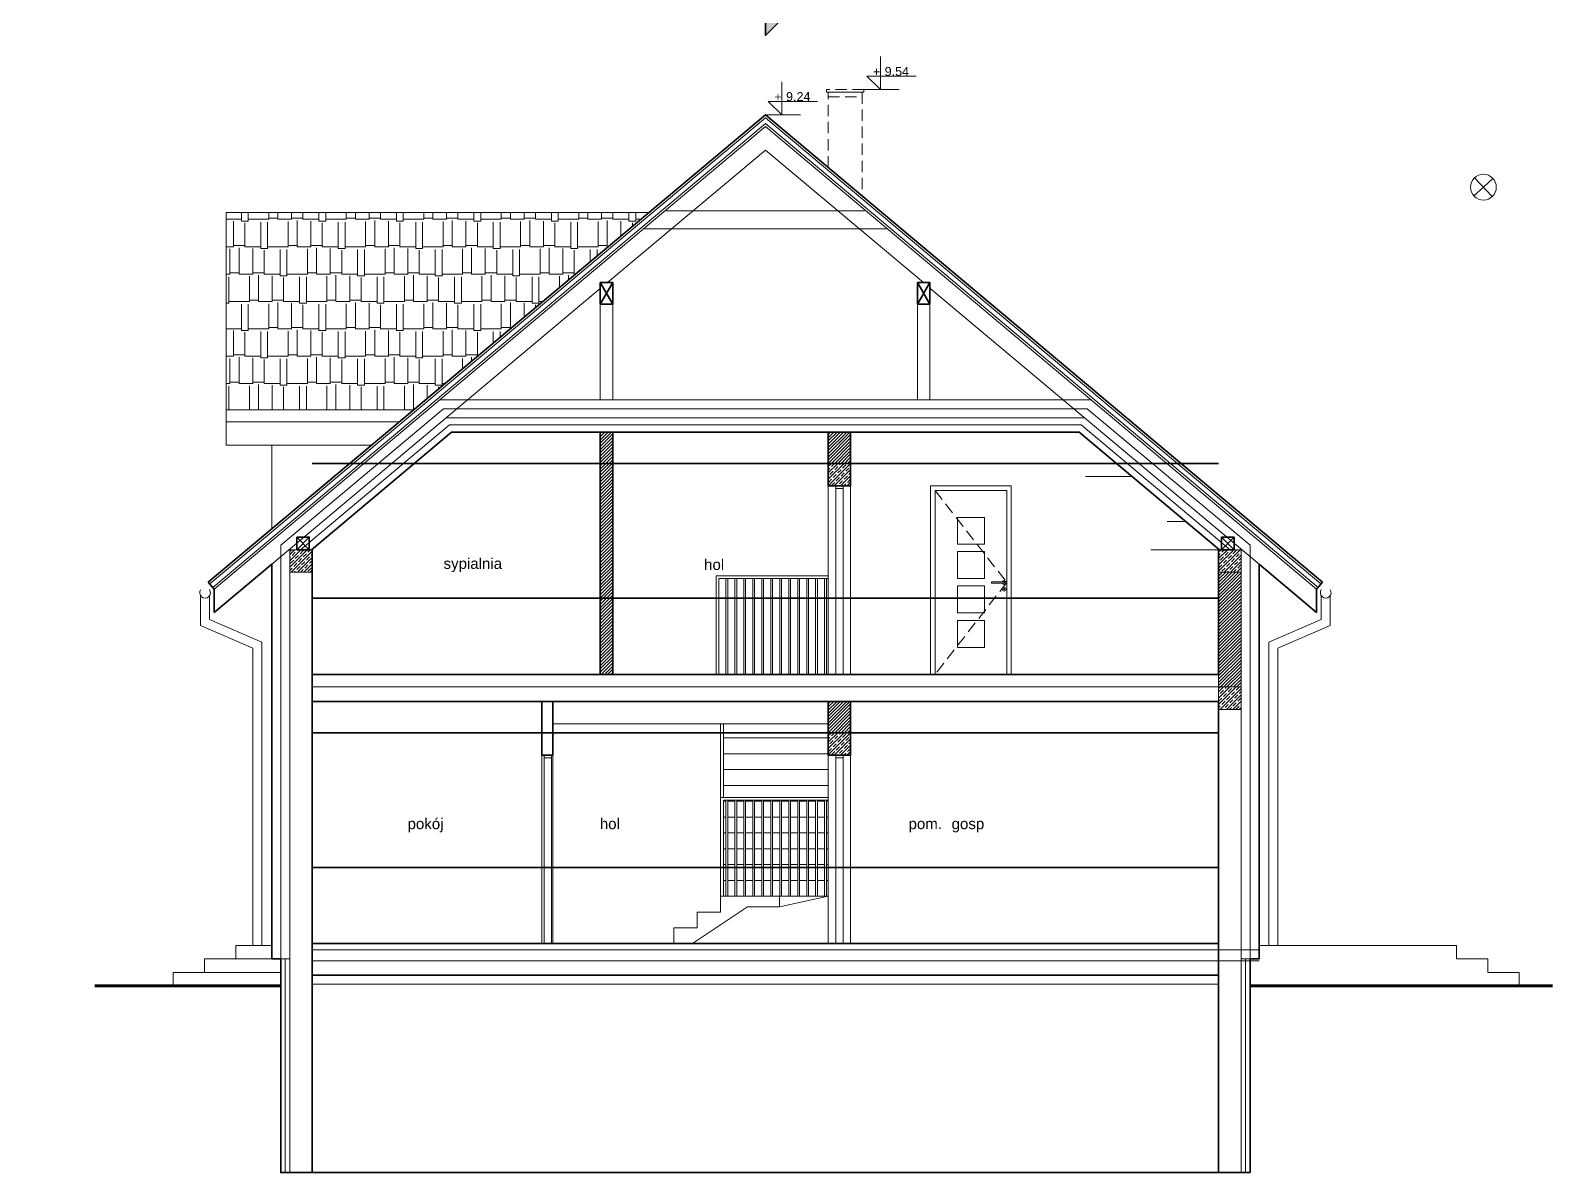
# Model space of a CAD drawing. Header units: millimetres. Extents: x -13512 to 19537, y -6523 to 6166.
# Drawn here: x 7175 to 8871, y -3296 to -2023 of the extents above; entities that cross this region are included whole.
import ezdxf

# ---------------------------------------------------------------- set-up
doc = ezdxf.new("R2010")
doc.units = ezdxf.units.MM
doc.linetypes.add('DASHED', pattern=[19.05, 12.7, -6.35])
doc.linetypes.add('DOT', pattern=[6.35, 0, -6.35])
doc.layers.get('0').update_dxf_attribs({"lineweight": 0})
for name, color, linetype, lineweight in [('A-ELEWACJA CIENKA', 11, 'Continuous', 13), ('A-murowane', 3, 'Continuous', 35), ('A-p.widokowa', 6, 'Continuous', 15), ('A-pod', 6, 'DASHED', 15), ('A-schody', 2, 'Continuous', 5), ('A-stolarka', 1, 'Continuous', 5), ('A-w.ocieplenie', 4, 'BATTING', 5), ('A-wykończenie', 4, 'Continuous', 5), ('A17_OPIS_WARSTW', 22, 'Continuous', 9), ('B-KOTY', 23, 'Continuous', 9), ('B-linia przekrojowa', 255, 'DOT', 30), ('B-materiały', 9, 'Continuous', 0), ('B-opis', 7, 'Continuous', 0), ('B-STOLARKA OKIENNA', 32, 'Continuous', 0), ('C-DACH', 41, 'Continuous', 9), ('C-DACH CIENKA', 191, 'Continuous', 0)]:
    doc.layers.add(name, color=color, linetype=linetype, lineweight=lineweight)
doc.layers.add('oznaczenia niedr', color=7, linetype='Continuous', lineweight=0, plot=False)
doc.layers.get('A17_OPIS_WARSTW').off()
doc.styles.get("Standard").update_dxf_attribs({"font": 'arial.ttf'})
doc.linetypes.add('BATTING', pattern='A,0.00254,-2.54,[134,ltypeshp.shx,S=2.54,R=0,X=-2.54,Y=0],-5.08,[134,ltypeshp.shx,S=2.54,R=180,X=2.54,Y=0],-2.54', length=10.16254)
pattern_1 = [(225, (1167.979, -191.6996), (3.535534, -3.535534), []), (225, (1164.454, -191.6996), (3.535534, -3.535534), [5, -2.5])]
pattern_2 = [(45, (1167.979, -191.6996), (-1.7960512, 1.7960512), [])]

# ---------------------------------------------------------------- blocks, each defined once
blk = doc.blocks.new('A$C2C892FF1')
at = {"layer": 'A-murowane'}
for p, q in [((-14, 7), (0, -7)), ((-14, -7), (0, 7))]:
    blk.add_line(p, q, dxfattribs=at)
blk.add_lwpolyline([(-14, -7), (0, -7), (0, 7), (-14, 7)], close=True, dxfattribs=at)
blk = doc.blocks.new('A$C560A2D75')
at = {"layer": 'A-murowane'}
h = blk.add_hatch(color=256, dxfattribs=at)
h.dxf.hatch_style = 1
h.paths.add_polyline_path([(-78.5, 25), (-53.5, 0), (-103.5, 0)])
blk.add_line((-103.5, 0), (0, 0), dxfattribs=at)
blk.add_lwpolyline([(-78.5, 0), (-78.5, 25), (-53.5, 0), (-103.5, 0), (-78.5, 25)], dxfattribs=at)
blk = doc.blocks.new('A$C7E556D42')
at = {"layer": 'B-linia przekrojowa'}
for p, q in [((-877, -1515.3), (-877, 18.8)), ((-2027.5, -800), (-272.5, -800))]:
    blk.add_line(p, q, dxfattribs=at)
at = {"layer": 'A17_OPIS_WARSTW', "xscale": -1, "rotation": 90}
blk.add_blockref('A$C560A2D75', (-877, -84.7), dxfattribs=at)
at = {"layer": 'A17_OPIS_WARSTW'}
blk.add_blockref('A$C560A2D75', (-2027.5, -800), dxfattribs=at)
at = {"layer": 'A17_OPIS_WARSTW', "xscale": -1}
blk.add_blockref('A$C560A2D75', (-272.5, -800), dxfattribs=at)
at = {"layer": 'A17_OPIS_WARSTW', "rotation": 90}
blk.add_blockref('A$C560A2D75', (-877, -1515.3), dxfattribs=at)
at = {"layer": 'B-opis', "char_height": 30, "rotation": 90}
for insert, attachment_point in [((-911.8, -39.3), 3), ((-911.8, -1560.7), 1)]:
    blk.add_mtext_dynamic_manual_height_columns('A', width=13.143, gutter_width=12.5, heights=[0], dxfattribs=dict(at, insert=insert, attachment_point=attachment_point))
at = {"layer": 'B-opis', "char_height": 30, "attachment_point": 1}
for insert in [(-2072.8, -765.2), (-250.4, -765.2)]:
    blk.add_mtext_dynamic_manual_height_columns('B', width=13.143, gutter_width=12.5, heights=[0], dxfattribs=dict(at, insert=insert))
blk = doc.blocks.new('A$C57206EFA')
at = {"layer": 'oznaczenia niedr'}
for p, q in [((485.5, 1359.8), (464.5, 1340.2)), ((475, 1350), (465.2, 1360.5)), ((475, 1350), (484.8, 1339.5))]:
    blk.add_line(p, q, dxfattribs=at)
blk.add_circle((475, 1350), 14.4, dxfattribs=at)
at = {"layer": 'B-linia przekrojowa'}
blk.add_blockref('A$C7E556D42', (475, 1350), dxfattribs=at)
blk = doc.blocks.new('A$C3A4D36EB')
for p, q in [((69.3, 389.8), (69.3, 363.2)), ((79.3, 389.8), (79.3, 356.6)), ((69.3, 363.2), (11, 337.9)), ((79.3, 356.6), (21, 331.3)), ((11, 337.9), (11, 0)), ((21, 331.3), (21, 0))]:
    blk.add_line(p, q)
blk.add_arc((74.3, 393.1), 6, 145.1857, 33.4096)
blk = doc.blocks.new('A$C287F3B46')
at = {"layer": 'A-p.widokowa'}
for p, q in [((-114, 107), (-114, 0)), ((-112, 107), (-112, 0)), ((-104, 107), (-104, 0)), ((-102, 107), (-102, 0)), ((-94, 107), (-94, 0)), ((-92, 107), (-92, 0)), ((-84, 107), (-84, 0)), ((-82, 107), (-82, 0)), ((-74, 107), (-74, 0)), ((-72, 107), (-72, 0)), ((-64, 107), (-64, 0)), ((-62, 107), (-62, 0)), ((-54, 107), (-54, 0)), ((-52, 107), (-52, 0)), ((-44, 107), (-44, 0)), ((-42, 107), (-42, 0)), ((-34, 107), (-34, 0)), ((-32, 107), (-32, 0)), ((-24, 107), (-24, 0)), ((-22, 107), (-22, 0)), ((-14, 107), (-14, 0)), ((-12, 107), (-12, 0)), ((-4, 107), (-4, 0)), ((-2, 107), (-2, 0))]:
    blk.add_line(p, q, dxfattribs=at)
for points in [[(0, 110), (-125, 110), (-125, 0)], [(0, 107), (-122, 107), (-122, 0)]]:
    blk.add_lwpolyline(points, dxfattribs=at)
blk = doc.blocks.new('A$C09944CE6')
at = {"layer": 'A-p.widokowa'}
for p, q in [((-114, -3), (-114, -110)), ((-112, -3), (-112, -110)), ((-104, -3), (-104, -110)), ((-102, -3), (-102, -110)), ((-94, -3), (-94, -110)), ((-92, -3), (-92, -110)), ((-84, -3), (-84, -110)), ((-82, -3), (-82, -110)), ((-74, -3), (-74, -110)), ((-72, -3), (-72, -110)), ((-64, -3), (-64, -110)), ((-62, -3), (-62, -110)), ((-54, -3), (-54, -110)), ((-52, -3), (-52, -110)), ((-44, -3), (-44, -110)), ((-42, -3), (-42, -110)), ((-34, -3), (-34, -110)), ((-32, -3), (-32, -110)), ((-24, -3), (-24, -110)), ((-22, -3), (-22, -110)), ((-14, -3), (-14, -110)), ((-12, -3), (-12, -110)), ((-4, -3), (-4, -110)), ((-2, -3), (-2, -110))]:
    blk.add_line(p, q, dxfattribs=at)
for points in [[(0, 0), (-120, 0), (-120, -110)], [(0, -3), (-116.7, -3), (-116.7, -110)]]:
    blk.add_lwpolyline(points, dxfattribs=at)
blk = doc.blocks.new('A$C2233616D')
at = {"extrusion": (-9.93912e-09, 3.39862e-09, 1), "elevation": 0}
blk.add_lwpolyline([(-13.6, 7), (0.4, 7, 1), (0.4, 8.5), (-13.6, 8.5)], format="xyb", close=True, dxfattribs=at)
blk.add_lwpolyline([(-1.6, 7, 5.456211), (-1.6, 8.5)], format="xyb", dxfattribs=at)
for radius in [2.11, 0.658]:
    blk.add_circle((0.4, 0.5), radius)

msp = doc.modelspace()

# ---------------------------------------------------------------- hatches: boundary and pattern name
at = {"layer": 'A-ELEWACJA CIENKA'}
h = msp.add_hatch(dxfattribs=at)
h.set_pattern_fill('AR-RSHKE', color=256, scale=0.1)
h.set_pattern_definition([(0, (1167.98, -191.7), (64.77, 30.48), [15.24, -12.7, 17.78, -7.62, 22.86, -10.16]), (0, (1183.22, -190.43), (64.77, 30.48), [12.7, -48.26, 10.16, -15.24]), (0, (1213.7, -193.605), (64.77, 30.48), [7.62, -78.74]), (90, (1167.979, -191.7), (-21.59, 30.48), [29.21, -92.71]), (90, (1183.219, -191.7), (-21.59, 30.48), [28.575, -93.345]), (90, (1195.919, -191.7), (-21.59, 30.48), [26.67, -95.25]), (90, (1213.699, -193.605), (-21.59, 30.48), [29.21, -92.71]), (90, (1221.319, -193.605), (-21.59, 30.48), [29.21, -92.71]), (90, (1244.179, -191.7), (-21.59, 30.48), [27.94, -93.98])])
h.paths.add_polyline_path([(7606.2, -2442.7), (7863.9, -2226.4), (7393.2, -2226.4), (7393.2, -2446.2), (7602, -2446.2)])
at = {"layer": 'B-materiały'}
h = msp.add_hatch(dxfattribs=at)
h.set_pattern_fill('ANSI31', color=256, scale=0.8)
h.set_pattern_definition(pattern_2)
h.paths.add_polyline_path([(7823.9, -2470.9), (7809.9, -2470.9), (7809.9, -2740.9), (7823.9, -2740.9)])
h = msp.add_hatch(dxfattribs=at)
h.set_pattern_fill('ANSI31', color=256, scale=0.8)
h.set_pattern_definition(pattern_2)
h.paths.add_polyline_path([(8063.9, -2505.9), (8088.9, -2505.9), (8088.9, -2470.9), (8063.9, -2470.9)])
h = msp.add_hatch(dxfattribs=at)
h.set_pattern_fill('JIS_STN_1E', color=256, scale=5, angle=180)
h.set_pattern_definition(pattern_1)
h.paths.add_polyline_path([(8063.9, -2505.9), (8088.9, -2505.9), (8088.9, -2530.9), (8063.9, -2530.9)])
h = msp.add_hatch(dxfattribs=at)
h.set_pattern_fill('JIS_STN_1E', color=256, scale=5, angle=180)
h.set_pattern_definition(pattern_1)
h.paths.add_polyline_path([(7488.9, -2601.9), (7463.9, -2601.9), (7463.9, -2626.9), (7488.9, -2626.9)])
h = msp.add_hatch(dxfattribs=at)
h.set_pattern_fill('JIS_STN_1E', color=256, scale=5, angle=180)
h.set_pattern_definition(pattern_1)
h.paths.add_polyline_path([(8498.9, -2601.9), (8523.9, -2601.9), (8523.9, -2626.9), (8498.9, -2626.9)])
h = msp.add_hatch(dxfattribs=at)
h.set_pattern_fill('ANSI31', color=256, scale=0.8)
h.set_pattern_definition(pattern_2)
h.paths.add_polyline_path([(8523.9, -2626.9), (8498.9, -2626.9), (8498.9, -2754.9), (8523.9, -2754.9)])
h = msp.add_hatch(dxfattribs=at)
h.set_pattern_fill('JIS_STN_1E', color=256, scale=5, angle=180)
h.set_pattern_definition(pattern_1)
h.paths.add_polyline_path([(8498.9, -2754.9), (8523.9, -2754.9), (8523.9, -2779.9), (8498.9, -2779.9)])
h = msp.add_hatch(dxfattribs=at)
h.set_pattern_fill('ANSI31', color=256, scale=0.8)
h.set_pattern_definition([(45, (1167.979, -491.6996), (-1.7960512, 1.7960512), [])])
h.paths.add_polyline_path([(8088.9, -2770.9), (8063.9, -2770.9), (8063.9, -2805.9), (8088.9, -2805.9)])
h = msp.add_hatch(dxfattribs=at)
h.set_pattern_fill('JIS_STN_1E', color=256, scale=5, angle=180)
h.set_pattern_definition([(225, (1167.979, -491.6996), (3.535534, -3.535534), []), (225, (1164.454, -491.6996), (3.535534, -3.535534), [5, -2.5])])
h.paths.add_polyline_path([(8063.9, -2805.9), (8088.9, -2805.9), (8088.9, -2830.9), (8063.9, -2830.9)])

# ---------------------------------------------------------------- linework, layer by layer
at = {"layer": 'A-ELEWACJA CIENKA'}
for p, q in [((8103.7, -2089), (8142.8, -2089)), ((7993.9, -2117.4), (8032.9, -2117.4)), ((7393.2, -2446.2), (7602, -2446.2)), ((7393.2, -2459.3), (7587.1, -2459.3)), ((7809.9, -2470.9), (7809.9, -2740.9)), ((7823.9, -2740.9), (7823.9, -2470.9)), ((7443.9, -2485.3), (7555.9, -2485.3)), ((8402.2, -2520.5), (8350.5, -2520.5)), ((8461.8, -2570.4), (8441.4, -2570.4)), ((8498.9, -2601.9), (8423.3, -2601.9)), ((7941.9, -2740.9), (8063.9, -2740.9)), ((8498.9, -2740.9), (8498.9, -2770.9)), ((8063.9, -2770.9), (7756.9, -2770.9)), ((8063.9, -3040.9), (7891.9, -3040.9)), ((7403.9, -3057.9), (7443.9, -3057.9)), ((8533.9, -3057.9), (8523.9, -3057.9)), ((7368.9, -3072.9), (7453.9, -3072.9))]:
    msp.add_line(p, q, dxfattribs=at)
for points in [[(7865.4, -2226.4), (7393.2, -2226.4), (7393.2, -2485.3), (7443.9, -2485.3), (7443.9, -2579.1)], [(8177.9, -2740.9), (8177.9, -2530.9), (8267.9, -2530.9), (8267.9, -2740.9)], [(8182.9, -2740.9), (8182.9, -2535.9), (8262.9, -2535.9), (8262.9, -2740.9)], [(7443.9, -3042.9), (7403.9, -3042.9), (7403.9, -3057.9), (7368.9, -3057.9), (7368.9, -3072.9), (7333.9, -3072.9), (7333.9, -3087.9)]]:
    msp.add_lwpolyline(points, dxfattribs=at)
for points in [[(8207.9, -2595.9), (8237.9, -2595.9), (8237.9, -2565.9), (8207.9, -2565.9)], [(8207.9, -2634), (8237.9, -2634), (8237.9, -2604), (8207.9, -2604)], [(8207.9, -2672.2), (8237.9, -2672.2), (8237.9, -2642.2), (8207.9, -2642.2)], [(8207.9, -2710.9), (8237.9, -2710.9), (8237.9, -2680.9), (8207.9, -2680.9)]]:
    msp.add_lwpolyline(points, close=True, dxfattribs=at)
at = {"layer": 'A-murowane'}
for p, q in [((7993.9, -2117.4), (7373.2, -2638.2)), ((7993.9, -2117.4), (8614.5, -2638.2)), ((7823.9, -2304.3), (7809.9, -2328.3)), ((7809.9, -2304.3), (7823.9, -2328.3)), ((8163.2, -2304.3), (8177.2, -2328.3)), ((8177.2, -2304.3), (8163.2, -2328.3)), ((7488, -2601.9), (7644.1, -2470.9)), ((7993.9, -2470.9), (7644.1, -2470.9)), ((7809.9, -2470.9), (7809.9, -2740.9)), ((7823.9, -2740.9), (7823.9, -2470.9)), ((7993.9, -2470.9), (8343.6, -2470.9)), ((8343.6, -2470.9), (8499.8, -2601.9)), ((8498.9, -2505.9), (7488.9, -2505.9)), ((7488.9, -3295.9), (7488.9, -2601.9)), ((8498.9, -2740.9), (8498.9, -2601.9)), ((7443.9, -2618.1), (7379.7, -2671.9)), ((7443.9, -3057.9), (7443.9, -2618.1)), ((8543.9, -2618.1), (8608.1, -2671.9)), ((8543.9, -3057.9), (8543.9, -2618.2)), ((7379.7, -2645.9), (7373.2, -2638.2)), ((8608.1, -2645.9), (8614.5, -2638.2)), ((7379.7, -2671.9), (7379.7, -2645.9)), ((8498.9, -2655.9), (7488.9, -2655.9)), ((8608.1, -2671.9), (8608.1, -2645.9)), ((8498.9, -2740.9), (7488.9, -2740.9)), ((8498.9, -2770.9), (7488.9, -2770.9)), ((8498.9, -3295.9), (8498.9, -2770.9)), ((8498.9, -2805.9), (7488.9, -2805.9)), ((8498.9, -2955.9), (7488.9, -2955.9)), ((8498.9, -3040.9), (7488.9, -3040.9)), ((8533.9, -3057.9), (8543.9, -3057.9)), ((8533.9, -3295.9), (8533.9, -3057.9)), ((8498.9, -3075.9), (7488.9, -3075.9))]:
    msp.add_line(p, q, dxfattribs=at)
for points in [[(7809.9, -2304.3), (7809.9, -2328.3), (7823.9, -2328.3), (7823.9, -2304.3)], [(8177.2, -2304.3), (8177.2, -2328.3), (8163.2, -2328.3), (8163.2, -2304.3)]]:
    msp.add_lwpolyline(points, close=True, dxfattribs=at)
for points in [[(8063.9, -2470.9), (8063.9, -2530.9), (8088.9, -2530.9), (8088.9, -2470.9)], [(7756.9, -2770.9), (7756.9, -2830.9), (7744.9, -2830.9), (7744.9, -2770.9)], [(8063.9, -2770.9), (8063.9, -2830.9), (8088.9, -2830.9), (8088.9, -2770.9)], [(7443.9, -3057.9), (7453.9, -3057.9), (7453.9, -3295.9), (8533.9, -3295.9)]]:
    msp.add_lwpolyline(points, dxfattribs=at)
at = {"layer": 'A-p.widokowa'}
for p, q in [((8063.8, -2092.3), (8101.8, -2092.3)), ((8063.9, -2530.9), (8063.9, -2740.9)), ((8088.9, -2530.9), (8088.9, -2740.9)), ((8063.9, -2795.9), (7756.9, -2795.9)), ((7943.9, -2878), (7943.9, -2795.9)), ((7947.2, -2878), (7947.2, -2795.9)), ((8063.9, -2811.6), (7947.2, -2811.6)), ((7744.9, -2830.9), (7744.9, -3040.9)), ((7756.9, -2830.9), (7756.9, -3040.9)), ((8063.9, -2829.3), (7947.2, -2829.3)), ((8063.9, -2830.9), (8063.9, -3040.9)), ((8088.9, -2830.9), (8088.9, -3040.9)), ((8063.9, -2846.9), (7947.2, -2846.9)), ((8063.9, -2864.5), (7947.2, -2864.5)), ((7949.9, -2882.2), (7947.2, -2882.2)), ((7959.9, -2882.2), (7951.9, -2882.2)), ((7969.9, -2882.2), (7961.9, -2882.2)), ((7979.9, -2882.2), (7971.9, -2882.2)), ((7989.9, -2882.2), (7981.9, -2882.2)), ((7999.9, -2882.2), (7991.9, -2882.2)), ((8009.9, -2882.2), (8001.9, -2882.2)), ((8019.9, -2882.2), (8011.9, -2882.2)), ((8029.9, -2882.2), (8021.9, -2882.2)), ((8039.9, -2882.2), (8031.9, -2882.2)), ((8049.9, -2882.2), (8041.9, -2882.2)), ((8059.9, -2882.2), (8051.9, -2882.2)), ((8063.9, -2882.2), (8061.9, -2882.2)), ((7949.9, -2899.8), (7947.2, -2899.8)), ((7959.9, -2899.8), (7951.9, -2899.8)), ((7969.9, -2899.8), (7961.9, -2899.8)), ((7979.9, -2899.8), (7971.9, -2899.8)), ((7989.9, -2899.8), (7981.9, -2899.8)), ((7999.9, -2899.8), (7991.9, -2899.8)), ((8009.9, -2899.8), (8001.9, -2899.8)), ((8019.9, -2899.8), (8011.9, -2899.8)), ((8029.9, -2899.8), (8021.9, -2899.8)), ((8039.9, -2899.8), (8031.9, -2899.8)), ((8049.9, -2899.8), (8041.9, -2899.8)), ((8059.9, -2899.8), (8051.9, -2899.8)), ((8063.9, -2899.8), (8061.9, -2899.8)), ((7949.9, -2917.5), (7947.2, -2917.5)), ((7959.9, -2917.5), (7951.9, -2917.5)), ((7969.9, -2917.5), (7961.9, -2917.5)), ((7979.9, -2917.5), (7971.9, -2917.5)), ((7989.9, -2917.5), (7981.9, -2917.5)), ((7999.9, -2917.5), (7991.9, -2917.5)), ((8009.9, -2917.5), (8001.9, -2917.5)), ((8019.9, -2917.5), (8011.9, -2917.5)), ((8029.9, -2917.5), (8021.9, -2917.5)), ((8039.9, -2917.5), (8031.9, -2917.5)), ((8049.9, -2917.5), (8041.9, -2917.5)), ((8059.9, -2917.5), (8051.9, -2917.5)), ((8063.9, -2917.5), (8061.9, -2917.5)), ((7949.9, -2935.1), (7947.2, -2935.1)), ((7959.9, -2935.1), (7951.9, -2935.1)), ((7969.9, -2935.1), (7961.9, -2935.1)), ((7979.9, -2935.1), (7971.9, -2935.1)), ((7989.9, -2935.1), (7981.9, -2935.1)), ((7999.9, -2935.1), (7991.9, -2935.1)), ((8009.9, -2935.1), (8001.9, -2935.1)), ((8019.9, -2935.1), (8011.9, -2935.1)), ((8029.9, -2935.1), (8021.9, -2935.1)), ((8039.9, -2935.1), (8031.9, -2935.1)), ((8049.9, -2935.1), (8041.9, -2935.1)), ((8059.9, -2935.1), (8051.9, -2935.1)), ((8063.9, -2935.1), (8061.9, -2935.1)), ((7949.9, -2952.7), (7947.2, -2952.7)), ((7959.9, -2952.7), (7951.9, -2952.7)), ((7969.9, -2952.7), (7961.9, -2952.7)), ((7979.9, -2952.7), (7971.9, -2952.7)), ((7989.9, -2952.7), (7981.9, -2952.7)), ((7999.9, -2952.7), (7991.9, -2952.7)), ((8009.9, -2952.7), (8001.9, -2952.7)), ((8019.9, -2952.7), (8011.9, -2952.7)), ((8029.9, -2952.7), (8021.9, -2952.7)), ((8039.9, -2952.7), (8031.9, -2952.7)), ((8049.9, -2952.7), (8041.9, -2952.7)), ((8059.9, -2952.7), (8051.9, -2952.7)), ((8063.9, -2952.7), (8061.9, -2952.7)), ((7949.9, -2970.4), (7947.2, -2970.4)), ((7959.9, -2970.4), (7951.9, -2970.4)), ((7969.9, -2970.4), (7961.9, -2970.4)), ((7979.9, -2970.4), (7971.9, -2970.4)), ((7989.9, -2970.4), (7981.9, -2970.4)), ((7999.9, -2970.4), (7991.9, -2970.4)), ((8009.9, -2970.4), (8001.9, -2970.4)), ((8019.9, -2970.4), (8011.9, -2970.4)), ((8029.9, -2970.4), (8021.9, -2970.4)), ((8039.9, -2970.4), (8031.9, -2970.4)), ((8049.9, -2970.4), (8041.9, -2970.4)), ((8059.9, -2970.4), (8051.9, -2970.4)), ((8063.9, -2970.4), (8061.9, -2970.4)), ((7912.7, -3040.9), (7973.9, -3000)), ((8063.9, -2988), (7943.9, -2988)), ((7943.9, -2988), (7943.9, -3005.7)), ((8009.5, -3000), (7973.9, -3000)), ((8009.5, -3000), (8063.9, -2988)), ((8009.5, -3000), (8009.5, -2988)), ((7943.9, -3005.7), (7917.9, -3005.7))]:
    msp.add_line(p, q, dxfattribs=at)
msp.add_lwpolyline([(7891.9, -3040.9), (7891.9, -3023.3), (7917.9, -3023.3), (7917.9, -3005.7)], dxfattribs=at)
at = {"layer": 'A-pod'}
for p, q in [((8063.8, -2097.3), (8101.8, -2097.3)), ((8182.9, -2535.9), (8262.9, -2638.4)), ((8262.9, -2638.4), (8182.9, -2740.9))]:
    msp.add_line(p, q, dxfattribs=at)
msp.add_lwpolyline([(8061.8, -2092.3), (8103.7, -2092.3), (8103.7, -2089), (8061.8, -2089)], close=True, dxfattribs=at)
for points in [[(8063.8, -2176.1), (8063.8, -2092.3)], [(8101.8, -2092.3), (8101.8, -2208)]]:
    msp.add_lwpolyline(points, dxfattribs=at)
at = {"layer": 'A-schody'}
msp.add_line((8498.9, -3085.9), (7488.9, -3085.9), dxfattribs=at)
at = {"layer": 'A-stolarka'}
for p, q in [((8072.4, -2533.9), (8072.4, -2740.9)), ((8080.4, -2533.9), (8080.4, -2740.9)), ((7747.5, -2833.9), (7747.5, -3040.9)), ((7755.5, -2833.9), (7755.5, -3040.9)), ((8072.4, -2833.9), (8072.4, -3040.9)), ((8080.4, -2833.9), (8080.4, -3040.9))]:
    msp.add_line(p, q, dxfattribs=at)
for points in [[(8076.4, -2530.9), (8080.4, -2530.9), (8080.4, -2533.9), (8072.4, -2533.9), (8072.4, -2530.9), (8076.4, -2530.9)], [(7751.5, -2830.9), (7755.5, -2830.9), (7755.5, -2833.9), (7747.5, -2833.9), (7747.5, -2830.9), (7751.5, -2830.9)], [(8076.4, -2830.9), (8080.4, -2830.9), (8080.4, -2833.9), (8072.4, -2833.9), (8072.4, -2830.9), (8076.4, -2830.9)]]:
    msp.add_lwpolyline(points, dxfattribs=at)
at = {"layer": 'A-w.ocieplenie'}
for p, q in [((7635.4, -2444.9), (7453.9, -2596.8)), ((8352.3, -2444.9), (7635.4, -2444.9)), ((8352.3, -2444.9), (8533.9, -2596.8)), ((7453.9, -3057.9), (7453.9, -2596.8)), ((8533.9, -3057.9), (8533.9, -2596.8))]:
    msp.add_line(p, q, dxfattribs=at)
at = {"layer": 'A-w.ocieplenie', "ltscale": 0.8}
for p, q in [((7641.9, -2462.9), (7475.8, -2601.9)), ((7641.9, -2462.9), (8345.8, -2462.9)), ((8345.8, -2462.9), (8511.9, -2601.9))]:
    msp.add_line(p, q, dxfattribs=at)
at = {"layer": 'A-w.ocieplenie', "ltscale": 0.5}
for p, q in [((7459, -3057.9), (7459, -3295.9)), ((8528.9, -3057.9), (8528.8, -3295.9))]:
    msp.add_line(p, q, dxfattribs=at)
at = {"layer": 'A-wykończenie'}
for p, q in [((7993.9, -2434.9), (7631.8, -2434.9)), ((7993.9, -2434.9), (8356, -2434.9)), ((7993.9, -2454.9), (7639, -2454.9)), ((7993.9, -2454.9), (8348.7, -2454.9)), ((7463.9, -3295.9), (7463.9, -2601.5)), ((8523.9, -3295.9), (8523.9, -2601.5)), ((7453.9, -3057.9), (7453.9, -3075.9)), ((7453.9, -3057.9), (7463.9, -3057.9))]:
    msp.add_line(p, q, dxfattribs=at)
at = {"layer": 'A-wykończenie', "lineweight": 158}
for p, q in [((7453.9, -3087.9), (7246.8, -3087.9)), ((8533.9, -3087.9), (8871, -3087.9))]:
    msp.add_line(p, q, dxfattribs=at)
at = {"layer": 'A-wykończenie'}
msp.add_lwpolyline([(8543.9, -3042.9), (8763.9, -3042.9), (8763.9, -3057.9), (8798.9, -3057.9), (8798.9, -3072.9), (8833.9, -3072.9), (8833.9, -3087.9)], dxfattribs=at)
at = {"layer": 'B-KOTY'}
for points in [[(8162, -2074.2), (8107, -2074.2), (8122, -2089.2), (8122, -2052.3)], [(8052.1, -2102.4), (7997.1, -2102.4), (8012.1, -2117.4), (8012.1, -2080.5)]]:
    msp.add_lwpolyline(points, dxfattribs=at)
at = {"layer": 'B-materiały'}
for p, q in [((8498.9, -2754.9), (7488.9, -2754.9)), ((8543.9, -3047.9), (7488.9, -3047.9)), ((8543.9, -3059.9), (7488.9, -3059.9))]:
    msp.add_line(p, q, dxfattribs=at)
for points in [[(8063.9, -2505.9), (8088.9, -2505.9), (8088.9, -2530.9), (8063.9, -2530.9)], [(7488.9, -2601.9), (7463.9, -2601.9), (7463.9, -2626.9), (7488.9, -2626.9)], [(8498.9, -2601.9), (8523.9, -2601.9), (8523.9, -2626.9), (8498.9, -2626.9)], [(8498.9, -2754.9), (8523.9, -2754.9), (8523.9, -2779.9), (8498.9, -2779.9)], [(8063.9, -2805.9), (8088.9, -2805.9), (8088.9, -2830.9), (8063.9, -2830.9)]]:
    msp.add_lwpolyline(points, close=True, dxfattribs=at)
at = {"layer": 'C-DACH'}
for p, q in [((7993.9, -2130.5), (7379.7, -2645.9)), ((7993.9, -2130.5), (8608.1, -2645.9)), ((7993.9, -2156.6), (7817.8, -2304.3)), ((7993.9, -2156.6), (8169.9, -2304.3)), ((7881.8, -2224.5), (8104.4, -2224.5)), ((7857.9, -2244.5), (8128.4, -2244.5)), ((7823.9, -2304.3), (7823.9, -2434.9)), ((8163.2, -2434.9), (8163.2, -2304.3)), ((7809.9, -2311), (7443.9, -2618.1)), ((7809.9, -2434.9), (7809.9, -2312)), ((8177.2, -2310.4), (8543.9, -2618.1)), ((8177.2, -2434.9), (8177.2, -2311.4))]:
    msp.add_line(p, q, dxfattribs=at)
at = {"layer": 'C-DACH CIENKA'}
for p, q in [((7993.9, -2120.7), (7374.8, -2640.1)), ((7993.9, -2127.2), (7378.1, -2643.9)), ((7993.9, -2120.7), (8612.9, -2640.1)), ((7993.9, -2127.2), (8609.7, -2643.9))]:
    msp.add_line(p, q, dxfattribs=at)

# ---------------------------------------------------------------- block references
at = {"rotation": 270}
msp.add_blockref('A$C57206EFA', (7443.9, -1723), dxfattribs=at)
at = {"layer": 'A-ELEWACJA CIENKA'}
for name, p in [('A$C287F3B46', (8063.9, -2740.9)), ('A$C3A4D36EB', (8543.9, -3042.9)), ('A$C09944CE6', (8063.9, -2878))]:
    msp.add_blockref(name, p, dxfattribs=at)
at = {"layer": 'A-ELEWACJA CIENKA', "xscale": -1}
msp.add_blockref('A$C3A4D36EB', (7443.9, -3042.9), dxfattribs=at)
at = {"layer": 'A-murowane', "xscale": -1, "rotation": 90}
msp.add_blockref('A$C2C892FF1', (8509.1, -2601.9), dxfattribs=at)
at = {"layer": 'A-schody', "ltscale": 0.8, "rotation": 270}
msp.add_blockref('A$C2C892FF1', (7478.7, -2601.9), dxfattribs=at)
at = {"layer": 'B-STOLARKA OKIENNA'}
msp.add_blockref('A$C2233616D', (8259.5, -2646.4), dxfattribs=at)

# ---------------------------------------------------------------- texts
at = {"layer": 'B-opis', "attachment_point": 1}
for s, width, insert, char_height in [('+', 13.143, (8113.7, -2064.3), 10), ('\\pi-6.3958;9.54', 13.143, (8133.2, -2064), 10), ('+', 13.143, (8003.9, -2092.4), 10), ('\\pi-6.3958;9.24', 13.143, (8023.3, -2092.1), 10), ('sypialnia', 87.894, (7635.3, -2611.3), 12), ('hol', 87.894, (7925.6, -2612.5), 12), ('pokój', 87.894, (7595.2, -2901.3), 12), ('hol', 87.894, (7809.4, -2901.3), 12), ('\\pi-36,l48,t60;pom.^Igosp', 170.465, (8141.4, -2901.3), 12)]:
    msp.add_mtext_dynamic_manual_height_columns(s, width=width, gutter_width=12.5, heights=[0], dxfattribs=dict(at, insert=insert, char_height=char_height))

doc.saveas('drawing.dxf')
